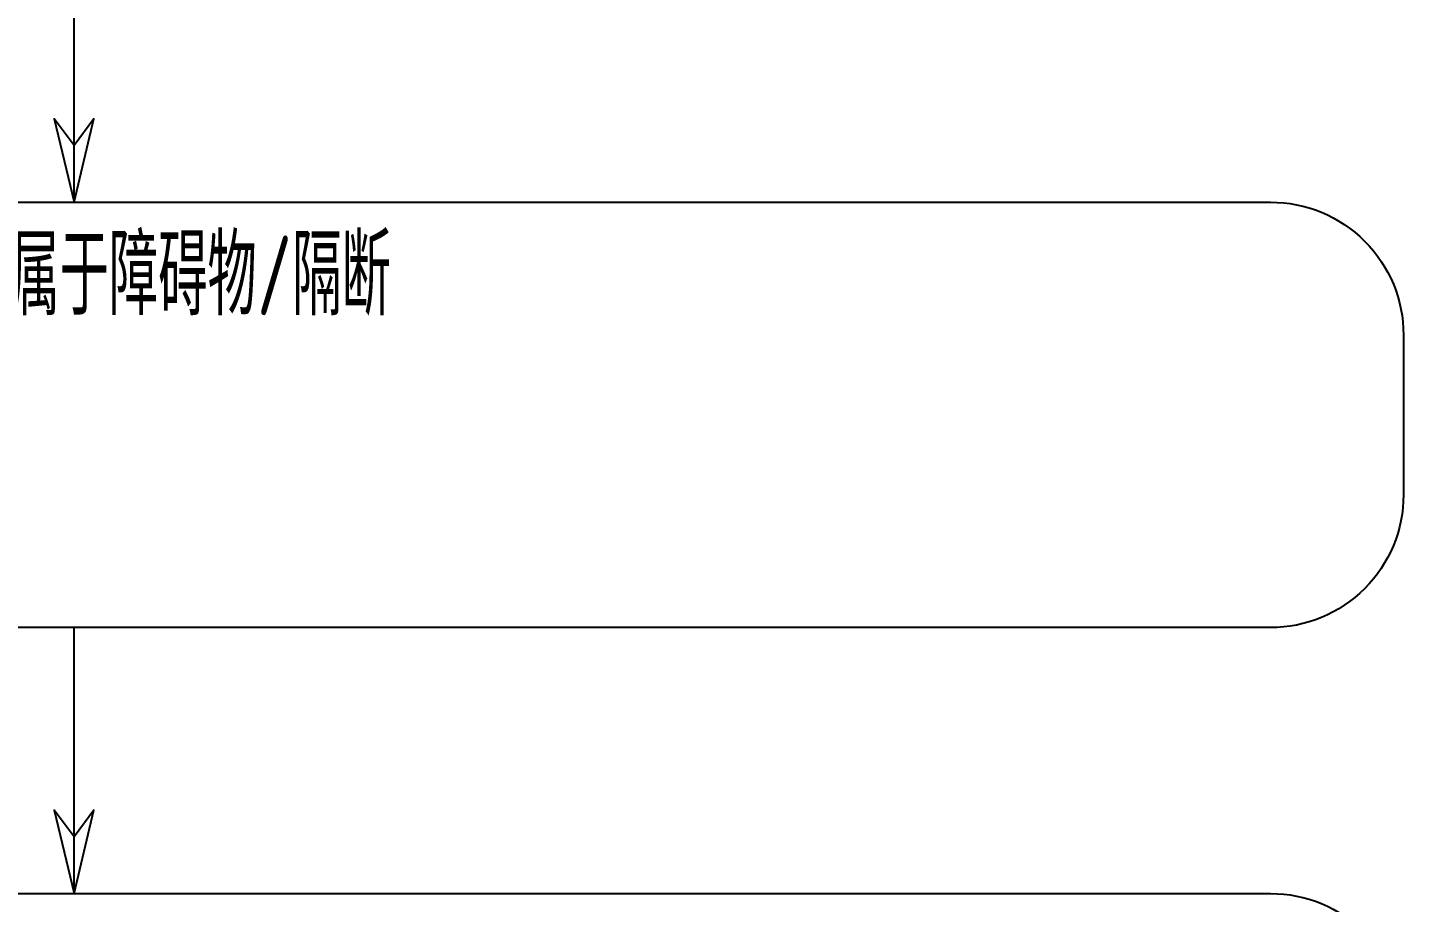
# Model space of a CAD drawing. Header units: millimetres. Extents: x -77018 to 517482, y 370785 to 1587285.
# Drawn here: x 151732 to 255232, y 1124612 to 1190423 of the extents above; entities that cross this region are included whole.
import ezdxf
from ezdxf.enums import TextEntityAlignment as Align

# ---------------------------------------------------------------- set-up
doc = ezdxf.new("R2010")
doc.units = ezdxf.units.MM
doc.header["$LTSCALE"] = 1000
doc.layers.add('E-UNIV-DIAG', color=2, linetype='Continuous')
doc.layers.add('E-UNIV-NOTE', color=6, linetype='Continuous')
doc.styles.add('TH-STYLE3', font='tssdeng.shx', dxfattribs={"width": 0.65, "bigfont": 'tssdchn.shx'})

msp = doc.modelspace()

# ---------------------------------------------------------------- linework, layer by layer
at = {"layer": 'E-UNIV-DIAG'}
for points in [[(155232, 1177285), (155232, 1197285)], [(155232, 1177285), (156732, 1183561), (155232, 1181561), (153732, 1183561), (155232, 1177285)], [(155232, 1125285), (155232, 1145285)], [(155232, 1125285), (156732, 1131561), (155232, 1129561), (153732, 1131561), (155232, 1125285)]]:
    msp.add_lwpolyline(points, dxfattribs=at)
at = {"layer": 'E-UNIV-DIAG', "color": 3}
for points in [[(245232, 1145285), (65232, 1145285, -0.4142136), (55232, 1155285), (55232, 1167285, -0.4142136), (65232, 1177285), (245232, 1177285, -0.4142136), (255232, 1167285), (255232, 1155285, -0.4142136)], [(245232, 1061285), (65232, 1061285, -0.4142136), (55232, 1071285), (55232, 1115285, -0.4142136), (65232, 1125285), (245232, 1125285, -0.4142136), (255232, 1115285), (255232, 1071285, -0.4142136)]]:
    msp.add_lwpolyline(points, format="xyb", close=True, dxfattribs=at)

# ---------------------------------------------------------------- texts
at = {"layer": 'E-UNIV-NOTE', "style": 'TH-STYLE3', "width": 0.65}
msp.add_text('梁：空间顶部的突出实体，对于同样处于顶部的设备属于障碍物/隔断', height=6000, dxfattribs=at).set_placement((65232, 1171785), align=Align.MIDDLE_LEFT)

doc.saveas('drawing.dxf')
